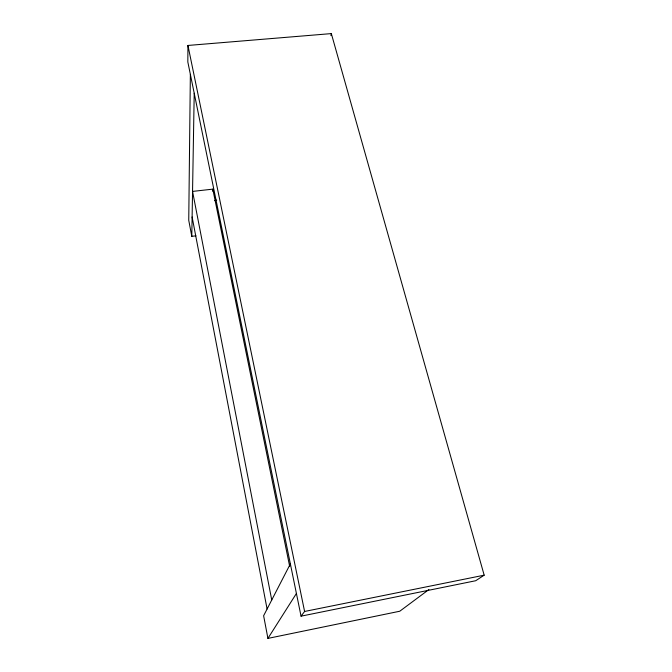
<?xml version="1.0" encoding="UTF-8"?>
<svg xmlns="http://www.w3.org/2000/svg" width="672" height="672" viewBox="0 0 672 672"><rect width="100%" height="100%" fill="white"/><g stroke="black" fill="none" stroke-linecap="round" stroke-linejoin="round"><path stroke-width="1.01" d="M187.942 45.452L187.824 61.942L301.048 616.165L475.709 580.734L484.176 575.182L331.33 33.6L187.942 45.452L304.601 611.461L301.048 616.165M190.361 74.348L188.748 220.29L191.789 236.326L195.938 235.822M191.789 236.326L194.216 93.248M212.688 191.184L212.797 189.143L192.553 191.411L271.74 599.995M330.926 35.633L331.33 33.6M290.363 563.867L263.626 615.737L267.918 638.4L399.756 611.234L428.904 589.546M267.918 638.4L296.411 593.485M214.662 200.642L216.686 200.155M304.601 611.461L484.176 575.182M212.797 189.143L289.699 566.479M192.116 216.98L267.095 609.017"/></g></svg>
